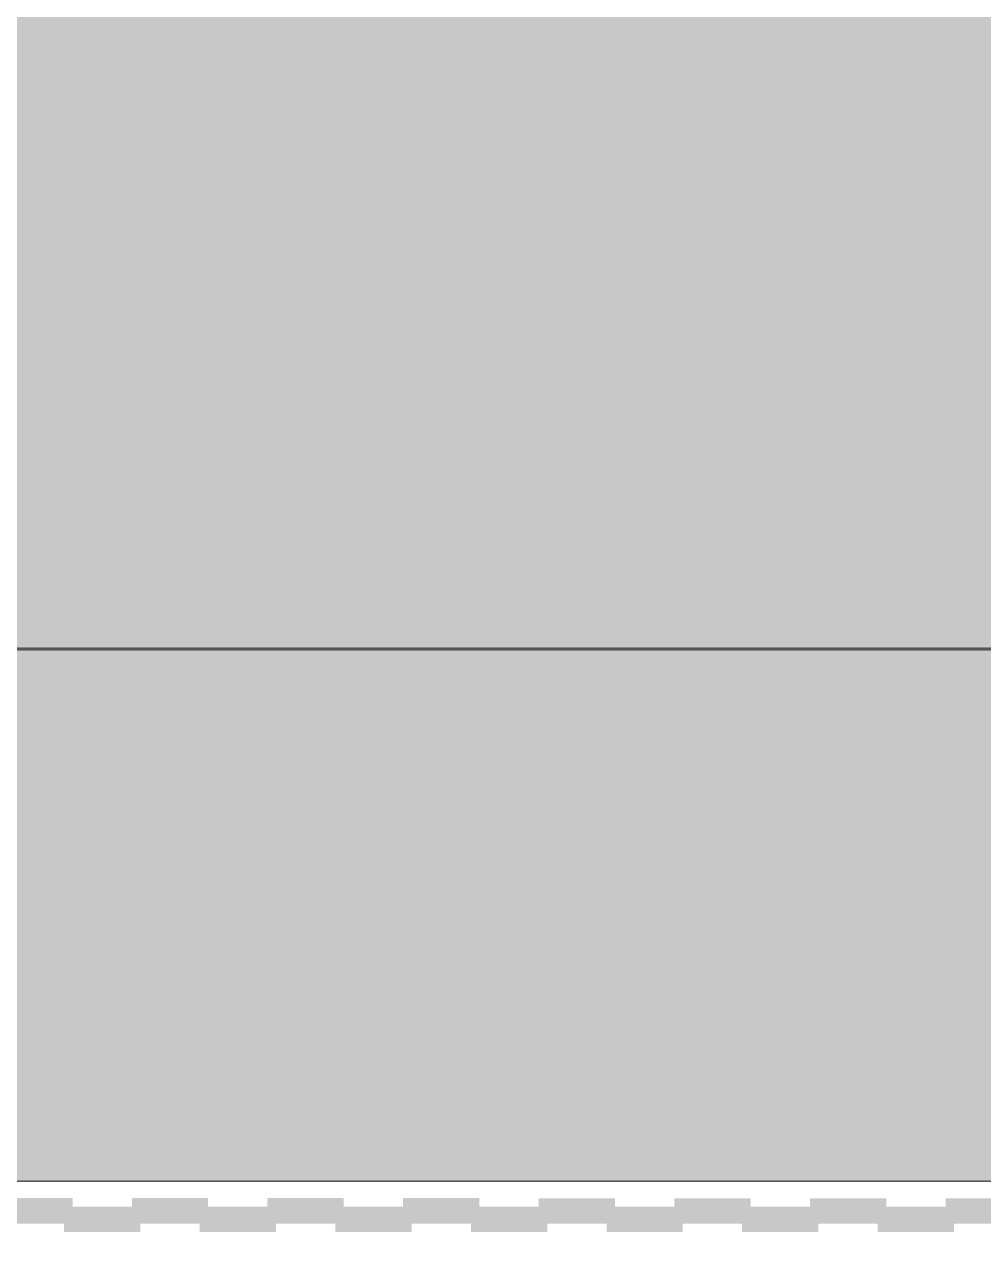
# Model space of a CAD drawing. Header units: millimetres. Extents: x -146962 to 322503, y -183624 to 284367.
# Drawn here: x 98776 to 100473, y 84356 to 86508 of the extents above; entities that cross this region are included whole.
import ezdxf

# ---------------------------------------------------------------- set-up
doc = ezdxf.new("R2010")
doc.units = ezdxf.units.MM
doc.layers.add('30_敷地・外構', color=8, linetype='Continuous', lineweight=9)

msp = doc.modelspace()

# ---------------------------------------------------------------- hatches: boundary and pattern name
at = {"layer": '30_敷地・外構'}
h = msp.add_hatch(color=8, dxfattribs=at)
h.paths.add_polyline_path([(-146961.6, 100544.4), (-108819.6, 189229.7), (-89282.5, 219876.6), (-87725.3, 222013.2), (-1960, 282350.2), (173183.5, 284367.4), (239071.9, 242938.5), (278732.3, 206218.7), (322502.8, 161506.8), (317095.5, -23424.9), (276188, -120904.3), (271912.1, -124752.2), (168970.1, -173180.4), (164528.6, -174703.6), (127795.8, -180332.5), (116091.1, -181838.5), (95830.1, -183624.1), (64542, -179082.3), (39436.2, -174835.1), (16841.2, -169717.9), (9303, -167782.1), (-59261.4, -128452.9), (-89342.1, -103737.6), (-132033, -30896.2), (-136480.3, -13511.6), (-141643.2, 9224.3), (-142349.3, 13012)])
h.paths.add_polyline_path([(85594.8, 85406.7), (55599.4, 41400), (55600.1, 29403.2), (10600.1, 29406), (10598.4, 1220), (163595.7, 1210.5), (163597.5, 29396.5), (118597.5, 29399.3), (118600.6, 85401.9)], flags=0)
h = msp.add_hatch(color=8, dxfattribs=at)
h.paths.add_polyline_path([(-122840.2, 122342), (-124831.9, 122199.7), (-125382.1, 127184.6), (-119142.9, 127610.9), (-110203.8, 126059.8), (-101386, 139828.7), (-111814.9, 146871.4), (-125386.9, 127190.5), (-128302.9, 127483.1), (-112865.1, 149879.6), (-97949, 139821), (-106558.1, 126363.1), (-96154.8, 124557.5), (-84181.2, 143578.1), (-81224.9, 142195.8), (-92705, 123956.1), (-85846, 122757.8), (-73838.7, 118944.5), (-70246.7, 120727.9), (-33698.7, 176216.8), (-24628.6, 169820), (-24099.8, 170888.2), (-27029.2, 174726.9), (-57116.4, 196499.8), (-72067.4, 207855.7), (-85148.3, 217059.9), (-84173.3, 218397.8), (-71137.2, 209024.8), (-56225.3, 197700), (-26154.4, 175940), (-20805.1, 169525.6), (-15969.9, 162255.1), (-12465.5, 158611.3), (-6133.6, 155823.8), (3424, 152450.6), (17669.8, 141847.4), (27443, 134456.7), (31781.6, 127734.5), (35710.4, 124737.2), (44841.1, 118867.1), (53136.6, 112268.6), (69058.5, 98453.7), (76931.3, 96076.4), (84316.3, 96974.8), (105584.3, 97704.1), (108980, 99628.1), (111619.8, 98946.6), (128502.7, 110998.1), (139073.2, 119226.9), (141070.1, 121111.3), (142079.5, 120500.2), (153772, 135697.8), (164346, 148204), (186381.1, 173801.6), (201679.2, 193130.3), (206641.2, 199175.6), (222524, 219930.2), (233589.6, 234002.1), (233380.2, 235651.7), (233479.2, 239338.8), (236016.8, 238953), (239433.6, 235443.1), (244858.1, 229058.3), (246428.3, 227144.8), (247784.9, 225733.5), (250142.7, 223717.5), (257186.8, 217858.8), (260140, 215049.7), (266581.2, 208737.8), (268524.9, 207421.8), (269565.2, 206785.9), (273555.2, 203995.4), (275243.4, 202634.7), (273766.3, 200330.1), (249472.1, 171828.1), (244460.4, 168467.3), (219590.3, 134888), (219281.2, 130288.6), (222308.8, 127382.2), (218328.2, 122378), (201012.9, 135474.2), (205076.1, 139747.9), (209933.6, 136395.1), (214219.3, 137154), (239074.6, 170296.9), (245308.6, 174359.2), (262141.1, 194026.6), (264347.5, 196655.8), (264229.2, 202071), (260868.4, 200548), (254364.4, 197479.7), (239220.3, 189107.3), (237482.7, 188496.6), (235341.3, 188181.5), (232949.3, 188065.5), (226534.8, 188210), (218403.7, 187803.2), (215398.4, 187510.6), (203372.8, 188731.2), (197599.5, 180155.3), (208370.5, 176073), (207498.2, 173758.5), (196008.1, 178106.9), (167763.6, 145281.4), (157251.8, 132853.3), (148185.2, 121294.5), (146164, 118673.1), (139512.8, 111901.8), (132793.7, 105976.6), (126708.6, 101169.9), (116615.5, 94168.8), (117216, 92845.1), (224067.3, 96365.1), (282091, 96336.4), (282084.8, 91836.7), (240328.6, 91868.6), (237220, 88795.9), (231843.6, 89406.9), (229114.5, 91871.7), (224145.4, 91875), (162162.3, 89837.4), (118595, 88296.5), (118594.6, 85401.9), (85594.8, 85406.7), (55599.4, 41400), (55599.4, 41184.9), (50893.1, 31639.3), (49834.3, 29017.9), (49720.2, 26020.9), (53022.4, -14687.8), (60477.6, -14422.2), (115137.7, -13510.7), (181453.1, -12082.6), (276537.9, -9682.5), (281613.6, -9606.4), (282929.4, -20580.6), (297015.6, -54961.9), (193104.1, -65584.1), (200361.3, -105230.9), (160997.6, -112555.1), (160160.9, -111646.8), (154189.9, -113444.6), (158336.7, -127436.4), (163073.3, -143732), (181853.5, -141520.3), (205594.6, -139014.7), (210124.3, -137839.2), (211550.5, -143661), (206667.3, -144935.7), (182517.5, -147473.7), (139395, -153205.3), (83173.3, -161461.3), (44137, -168143.7), (40406.5, -169927.4), (39607.6, -168896.8), (39070.5, -161841.3), (42125, -161347.5), (68065.5, -156897.4), (70645.1, -152915), (66736.7, -133729.4), (64071.2, -132402), (26004.8, -137991.8), (24369.5, -139709.9), (28757.2, -161918.2), (24809.1, -162567), (19136.9, -133830.7), (8512.2, -91546.1), (28215.3, -85921.2), (53536.6, -79662.7), (55225.9, -77297.8), (49955.8, -51470.5), (48593.3, -51026.8), (9510, -63984.5), (-19962.2, -72602), (-21528.2, -75422.7), (-6279.1, -135803), (-3999.5, -137744.2), (7149.6, -135420.7), (8161.6, -140309.7), (-6566.7, -143375.3), (-10373.8, -144379.4), (-11853.6, -139604.4), (-10624.3, -136902.3), (-26628.6, -73581.5), (-48815, -79461.9), (-49837.5, -81181.7), (-40029.2, -120653.2), (-44856.5, -121939.4), (-56410.2, -124323), (-57250.5, -121435.7), (-45575.5, -119030.8), (-56088.5, -76730.5), (-39530.6, -72346.2), (-37922.7, -68894.2), (-46709.1, -35631.2), (-101999.9, -43658.1), (-105928.8, -33121.9), (-46871.5, -24546.5), (-1154, -19166.8), (27094.9, -16439.3), (42358.3, -15518.9), (38407.8, 25464.1), (-22859.2, 20440.8), (-23716.6, 21531.6), (-60468.8, 18589.7), (-102972.7, 14487.1), (-124082.6, 12096.2), (-119214.1, -9343.4), (-114511.1, -27726.3), (-127363.9, -28973.1), (-131619.5, -12338.2), (-136745.8, 10236.5), (-137373.2, 13602.3), (-126278.6, 19582.3), (-125070, 17897.2), (-123154.8, 16401.9), (-105268, 18774.4), (-104118, 19689.3), (-93959.6, 78886.7), (-95519.2, 80945.9), (-111933, 83203.9), (-124615.7, 83580.8), (-136705.7, 82580.5), (-139787.2, 86331.7), (-124722, 87569.4), (-111597.9, 87185.9), (-94975.1, 84902), (-92612.2, 86731.1), (-87794.2, 114845.7), (-89223.4, 117261.4)])
h.paths.add_polyline_path([(225182.3, -56782.8), (284989, -50673.3), (287561.7, -46378.1), (277940.6, -22904.8), (275078.1, -20717.4), (216863, -22176), (215663.9, -23104.1), (222062.7, -54339.7)], flags=0)
h.paths.add_polyline_path([(145208.7, -145837.8), (157734.5, -144360.9), (152794.4, -129298), (148704.8, -115096.1), (137910.9, -118346), (143251, -144536.4)], flags=0)
h.paths.add_polyline_path([(136284, -110372.2), (138299, -112051.8), (159904.6, -106657.8), (191998.5, -100688.1), (193135.4, -99033.7), (190968.5, -87200.4), (189288.7, -86593.5), (135556.4, -97035.6), (133840.3, -98421)], flags=0)
h.paths.add_polyline_path([(195030.4, -59862.3), (216356.1, -57681.7), (217592.6, -54905.2), (211268.4, -24010.7), (208839.7, -22385.8), (186398.2, -22949.7), (184934, -24919.2), (191037.9, -56315.8)], flags=0)
h.paths.add_polyline_path([(132544.1, -92038.8), (134796.7, -93114.3), (188521.5, -82666), (189881.2, -81278.2), (187579.5, -68698.6), (185198.8, -67623.5), (131889.1, -79028), (130193.7, -80532.1)], flags=0)
h.paths.add_polyline_path([(102464.7, -104936.9), (111199.3, -148493.8), (113544.2, -150947.2), (137191.4, -147470), (138853.7, -145428.4), (122666.3, -66131.1), (119622.2, -64604.8), (97267, -69109.2), (95375.2, -71198.1)], flags=0)
h.paths.add_polyline_path([(128808.9, -73746.9), (131052.8, -75122.6), (184161.8, -63762.2), (186036.3, -61148.4), (183556.7, -50881.2), (180347.5, -48903.8), (128824.2, -59813.1), (126498.1, -62399.9)], flags=0)
h.paths.add_polyline_path([(63485.8, -77827.8), (78685.3, -152326.8), (83334.1, -155385.6), (105357.5, -152150.3), (107284.3, -149245.8), (98548.1, -105738.4), (91863.9, -73932.2), (87710.5, -71037.6), (65111.5, -75591.1)], flags=0)
h.paths.add_polyline_path([(118962.8, -25496.4), (124624.1, -53257.8), (126593.6, -54159.2), (180534.4, -42732.5), (181966.5, -41044.7), (179057, -26065.5), (176230, -23190.4), (120220.6, -24397.8)], flags=0)
h.paths.add_polyline_path([(58586.8, -53818.7), (61407.3, -67640.9), (63929.4, -69711), (118434, -58732.5), (120711.3, -56528.6), (118285.1, -44667.9), (115794, -43121.2), (60393.4, -51483)], flags=0)
h.paths.add_polyline_path([(46735.6, -85456.3), (43964.7, -88200.4), (52258.4, -127447.3), (55020.5, -128685.3), (63344.9, -127459.2), (64954.4, -125017.8), (56892.9, -85496.2), (54497.5, -83539.7)], flags=0)
h.paths.add_polyline_path([(14943, -96638.7), (20401.3, -118372), (22055.9, -124773.7), (23706.9, -131518.2), (25271.5, -133056.9), (46385.3, -129953.7), (48360.2, -125911.9), (40544.6, -88924), (37345.2, -87785.7), (29246, -89790.4), (17168.1, -93230.5)], flags=0)
h.paths.add_polyline_path([(54428.8, -33440.1), (56957.9, -45829.5), (59129.4, -47633.5), (115195.4, -39174.4), (116670.5, -36741.2), (114492.9, -26062.8), (112866, -24538.5), (61343.9, -25405.3)], flags=0)
h.paths.add_polyline_path([(235371.7, 230629.8), (225283.3, 217786.4), (209375.5, 197000.4), (205161.6, 190545.3), (215403.7, 189519.2), (218262.7, 189788), (226505.8, 190207.7), (232928.2, 190056.9), (235150.5, 190167.8), (237005.5, 190443.2), (238394.6, 190936.1), (253419, 199238.1), (260834.4, 203050.7), (264164.2, 204697.5), (264130.2, 206248.2), (257711.7, 212542.2), (254863.3, 215242.4), (247889.5, 221045.2), (245375.5, 223185.5), (243807.8, 224828.5), (242179.6, 226813.6), (238965, 230597.6)], flags=0)
h.paths.add_polyline_path([(40154.2, -26666.9), (27952.7, -27402.2), (4.9, -30088.3), (-41705.2, -35004.3), (-33404.8, -66437.5), (-29267, -69319.7), (-13377.8, -65473.8), (8111.5, -59196.5), (24962.7, -54123.8), (48878.4, -46196), (46431.4, -34216.2)], flags=0)
h.paths.add_polyline_path([(49748.9, -13567.6), (46401.1, 24616.8), (46355.7, 25021.5), (45933.6, 25762.3), (44759.1, 25638.4), (44615, 24324.1), (48074, -13711.8), (48399, -14089.4), (48715.7, -14273.4), (49596.8, -14189.5)], flags=0)
h.paths.add_polyline_path([(13312.9, 83539.2), (-11019.6, 81542.5), (-51867.4, 87356.5), (-49674.8, 101275.7), (-51861.9, 105661.7), (-80080.4, 114638.7), (-83002.5, 113216), (-98347.6, 23771), (-95271.3, 21400.8), (-67294.6, 24104.3), (-63731.7, 28824.5), (-58421.9, 59546), (-27097.8, 57308.1), (-23876.9, 56700.4), (-21882.9, 54552.6), (-22150, 52965), (-25677, 30136.6), (-23458.5, 27732.5), (20413.5, 31336.1), (31852.4, 33877.7), (45489.9, 35374.6), (47008.8, 38229.1), (50203.9, 43609.7), (51949.3, 46385.4), (57490, 53765.5), (66058.5, 64695), (66380, 65742.2), (67278.2, 67060.1), (66869.9, 67338.3), (66891, 67406.9), (64467.3, 69580.7), (76437.5, 85728.1), (72211.5, 88864.4), (70766.5, 90241.1), (69881.7, 90593.5), (68034.8, 91964.3), (67671.4, 91473.8), (65361.5, 92393.8), (54375.4, 101924.8), (50711.5, 100951.9), (39311, 81961)], flags=0)
h.paths.add_polyline_path([(12443.6, 134254.1), (-8794.8, 105401), (-11562.8, 90337.7), (-9670.1, 87668.5), (13247.8, 89539.4), (36045.4, 88158.3), (47154.1, 106670.6), (46396.5, 108693.1), (40760.9, 113175.8), (31691.2, 119010.2), (26564.6, 122909.3), (22233.8, 129625.2), (15465.2, 134740.8)], flags=0)
h.paths.add_polyline_path([(-26435.8, 51409.1), (-28723.6, 53420.7), (-53473.4, 55191.6), (-55382.6, 53691.8), (-59795.5, 28142.5), (-57139.3, 25019.5), (-32199.8, 27021.1), (-29883.2, 29065.5)], flags=0)
h.paths.add_polyline_path([(-17578.5, 90718), (-14441.7, 107850.4), (7616.2, 137813.9), (5557.2, 142136.5), (89.7, 146204.4), (-9026.1, 149429.6), (-12217.4, 147378.4), (-42764.6, 106597.8), (-44666.3, 94551.1), (-42880.8, 92133.3), (-20517.9, 88951.6)], flags=0)
h.paths.add_polyline_path([(-67942.4, 117883.5), (-67357.1, 116879.9), (-50452.7, 111510.2), (-44924.6, 114539.1), (-13828.6, 156074), (-19708.5, 162067.6), (-31001.6, 170041), (-33951.1, 169484.1)], flags=0)
at = {"layer": '30_敷地・外構', "true_color": 0xcfe0b8}
msp.add_hatch(color=8, dxfattribs=at).paths.add_polyline_path([(97000.6, 84775.4), (97000.6, 84853.7), (97000.6, 85010.4), (97000.6, 85167), (97000.6, 85245.4), (97000.7, 85323.7), (97000.7, 85402), (97770.3, 85401.9), (98539.9, 85401.8), (99309.6, 85401.7), (100079.2, 85401.6), (100848.9, 85401.5), (101618.5, 85401.4), (102388.2, 85401.2), (103157.8, 85401.1), (104697.1, 85400.9), (105466.7, 85400.8), (106236.4, 85400.7), (106236.3, 85322.4), (106236.3, 85244), (106236.3, 85165.7), (106236.3, 85087.4), (106236.3, 85009), (106236.3, 84930.7), (106236.3, 84852.4), (106236.3, 84774), (106236.3, 84695.7), (106236.2, 84617.4), (106236.2, 84460.7), (105466.6, 84460.8), (103927.3, 84461), (103157.7, 84461.1), (102388, 84461.2), (101618.4, 84461.4), (100848.7, 84461.5), (100079.1, 84461.6), (99309.5, 84461.7), (98539.8, 84461.8), (97770.2, 84461.9), (97000.5, 84462), (97000.6, 84697)])
at = {"layer": '30_敷地・外構', "true_color": 0x8a6a4a}
for points in [[(98725.8, 84425.5), (98725.8, 84426.8), (98725.8, 84428), (98725.8, 84429.3), (98725.8, 84430.5), (98725.8, 84431.8), (98737, 84431.8), (98748.3, 84431.8), (98759.5, 84431.8), (98770.8, 84431.8), (98782, 84431.8), (98793.3, 84431.8), (98815.8, 84431.8), (98827, 84431.8), (98838.3, 84431.8), (98849.5, 84431.8), (98860.8, 84431.8), (98860.8, 84426.8), (98860.8, 84425.5), (98860.8, 84424.3), (98860.8, 84423), (98860.8, 84421.8), (98860.8, 84420.5), (98860.8, 84416.8), (98849.5, 84416.8), (98838.3, 84416.8), (98827, 84416.8), (98815.8, 84416.8), (98804.5, 84416.8), (98793.3, 84416.8), (98782, 84416.8), (98770.8, 84416.8), (98759.5, 84416.8), (98748.3, 84416.8), (98737, 84416.8), (98725.8, 84416.8), (98725.8, 84419.3), (98725.8, 84420.5), (98725.8, 84421.8), (98725.8, 84423)], [(98965.8, 84416.7), (98965.8, 84419.2), (98965.8, 84420.5), (98965.8, 84421.7), (98965.8, 84423), (98965.8, 84426.7), (98965.8, 84428), (98965.8, 84430.5), (98965.8, 84431.7), (98977, 84431.7), (99022, 84431.7), (99044.5, 84431.7), (99089.5, 84431.7), (99100.8, 84431.7), (99100.8, 84430.5), (99100.8, 84428), (99100.8, 84426.7), (99100.8, 84425.5), (99100.8, 84423), (99100.8, 84421.7), (99100.8, 84420.5), (99100.8, 84418), (99100.8, 84416.7), (99089.5, 84416.7), (99078.3, 84416.7), (99055.8, 84416.7), (99044.5, 84416.7), (99022, 84416.7), (99010.8, 84416.7), (98999.5, 84416.7), (98988.3, 84416.7), (98977, 84416.7)], [(99205.8, 84416.7), (99205.8, 84419.2), (99205.8, 84425.5), (99205.8, 84426.7), (99205.8, 84430.5), (99205.8, 84431.7), (99217, 84431.7), (99228.3, 84431.7), (99239.5, 84431.7), (99250.8, 84431.7), (99262, 84431.7), (99273.3, 84431.7), (99284.5, 84431.7), (99295.8, 84431.7), (99307, 84431.7), (99318.3, 84431.7), (99329.5, 84431.7), (99340.8, 84431.7), (99340.8, 84430.4), (99340.8, 84429.2), (99340.8, 84427.9), (99340.8, 84426.7), (99340.8, 84424.2), (99340.8, 84422.9), (99340.8, 84421.7), (99340.8, 84420.4), (99340.8, 84419.2), (99340.8, 84417.9), (99340.8, 84416.7), (99329.5, 84416.7), (99318.3, 84416.7), (99307, 84416.7), (99273.3, 84416.7), (99262, 84416.7), (99250.8, 84416.7), (99239.5, 84416.7), (99228.3, 84416.7), (99217, 84416.7)], [(99445.8, 84416.7), (99445.8, 84419.2), (99445.8, 84420.4), (99445.8, 84421.7), (99445.8, 84422.9), (99445.8, 84426.7), (99445.8, 84427.9), (99445.8, 84429.2), (99445.8, 84430.4), (99445.8, 84431.7), (99457, 84431.7), (99479.5, 84431.7), (99490.8, 84431.7), (99502, 84431.7), (99513.3, 84431.7), (99524.5, 84431.7), (99535.8, 84431.7), (99547, 84431.7), (99569.5, 84431.7), (99580.8, 84431.7), (99580.8, 84430.4), (99580.8, 84429.2), (99580.8, 84424.2), (99580.8, 84421.7), (99580.8, 84419.2), (99580.8, 84417.9), (99580.8, 84416.7), (99569.5, 84416.7), (99558.3, 84416.7), (99547, 84416.7), (99535.8, 84416.7), (99524.5, 84416.7), (99513.3, 84416.7), (99502, 84416.7), (99490.8, 84416.7), (99479.5, 84416.7), (99468.3, 84416.7), (99457, 84416.7)], [(99685.8, 84425.4), (99685.8, 84426.6), (99685.8, 84427.9), (99685.8, 84429.1), (99685.8, 84430.4), (99685.8, 84431.6), (99697, 84431.6), (99708.3, 84431.6), (99730.8, 84431.6), (99742, 84431.6), (99753.3, 84431.6), (99775.8, 84431.6), (99787, 84431.6), (99809.5, 84431.6), (99820.8, 84431.6), (99820.8, 84430.4), (99820.8, 84429.1), (99820.8, 84427.9), (99820.8, 84426.6), (99820.8, 84424.1), (99820.8, 84422.9), (99820.8, 84419.1), (99820.8, 84417.9), (99820.8, 84416.6), (99809.5, 84416.6), (99798.3, 84416.6), (99787, 84416.6), (99775.8, 84416.6), (99764.5, 84416.6), (99753.3, 84416.6), (99742, 84416.6), (99730.8, 84416.6), (99719.5, 84416.6), (99708.3, 84416.6), (99697, 84416.6), (99685.8, 84416.6), (99685.8, 84417.9), (99685.8, 84419.1), (99685.8, 84420.4), (99685.8, 84421.6)], [(99925.8, 84424.1), (99925.8, 84425.4), (99925.8, 84429.1), (99925.8, 84430.4), (99925.8, 84431.6), (99937, 84431.6), (99959.5, 84431.6), (99970.8, 84431.6), (99982, 84431.6), (99993.3, 84431.6), (100015.8, 84431.6), (100027, 84431.6), (100038.3, 84431.6), (100049.5, 84431.6), (100060.8, 84431.6), (100060.8, 84430.3), (100060.8, 84427.8), (100060.8, 84425.3), (100060.8, 84424.1), (100060.8, 84422.8), (100060.8, 84421.6), (100060.8, 84420.3), (100060.8, 84419.1), (100060.8, 84416.6), (100049.5, 84416.6), (100038.3, 84416.6), (100027, 84416.6), (100015.8, 84416.6), (100004.5, 84416.6), (99993.3, 84416.6), (99982, 84416.6), (99970.8, 84416.6), (99959.5, 84416.6), (99948.3, 84416.6), (99937, 84416.6), (99925.8, 84416.6), (99925.8, 84417.9), (99925.8, 84419.1), (99925.8, 84420.4), (99925.8, 84421.6), (99925.8, 84422.9)], [(100165.8, 84426.6), (100165.8, 84427.8), (100165.8, 84429.1), (100165.8, 84430.3), (100165.8, 84431.6), (100177, 84431.6), (100188.3, 84431.6), (100199.5, 84431.6), (100210.8, 84431.6), (100222, 84431.6), (100255.8, 84431.6), (100267, 84431.6), (100278.3, 84431.6), (100289.5, 84431.5), (100300.8, 84431.5), (100300.8, 84430.3), (100300.8, 84429), (100300.8, 84425.3), (100300.8, 84422.8), (100300.8, 84420.3), (100300.8, 84419), (100300.8, 84417.8), (100300.8, 84416.5), (100289.5, 84416.5), (100278.3, 84416.6), (100267, 84416.6), (100255.8, 84416.6), (100244.5, 84416.6), (100233.3, 84416.6), (100222, 84416.6), (100210.8, 84416.6), (100199.5, 84416.6), (100188.3, 84416.6), (100177, 84416.6), (100165.8, 84416.6), (100165.8, 84417.8), (100165.8, 84419.1), (100165.8, 84420.3), (100165.8, 84421.6)], [(100405.8, 84425.3), (100405.8, 84426.5), (100405.8, 84427.8), (100405.8, 84429), (100405.8, 84431.5), (100428.3, 84431.5), (100450.8, 84431.5), (100473.3, 84431.5), (100484.5, 84431.5), (100507, 84431.5), (100529.5, 84431.5), (100540.8, 84431.5), (100540.8, 84430.3), (100540.8, 84429), (100540.8, 84426.5), (100540.8, 84425.3), (100540.8, 84421.5), (100540.8, 84420.3), (100540.8, 84417.8), (100540.8, 84416.5), (100518.3, 84416.5), (100495.8, 84416.5), (100484.5, 84416.5), (100473.3, 84416.5), (100462, 84416.5), (100450.8, 84416.5), (100439.5, 84416.5), (100428.3, 84416.5), (100417, 84416.5), (100405.8, 84416.5), (100405.8, 84420.3), (100405.8, 84421.5)], [(97000.5, 84392), (97000.5, 84394.5), (97000.5, 84397), (97000.5, 84399.5), (97000.5, 84402), (97000.5, 84404.5), (97000.5, 84407), (97000.5, 84409.5), (97000.5, 84412), (97000.5, 84414.5), (97000.5, 84417), (97779.3, 84416.9), (98558.1, 84416.8), (99336.9, 84416.7), (100115.7, 84416.6), (100894.5, 84416.5), (102452.1, 84416.2), (103230.8, 84416.1), (104788.4, 84415.9), (105567.2, 84415.8), (106346, 84415.7), (106346, 84413.2), (106346, 84410.7), (106346, 84408.2), (106346, 84405.7), (106346, 84400.7), (106346, 84398.2), (106346, 84395.7), (106346, 84393.2), (106346, 84390.7), (106346, 84385.7), (105567.2, 84385.8), (104788.4, 84385.9), (104009.6, 84386), (103230.8, 84386.1), (102452.1, 84386.2), (101673.3, 84386.3), (100894.5, 84386.5), (100115.7, 84386.6), (99336.9, 84386.7), (98558.1, 84386.8), (97779.3, 84386.9), (97000.5, 84387)], [(97000.5, 84392), (97000.5, 84394.5), (97000.5, 84397), (97000.5, 84399.5), (97000.5, 84402), (97000.5, 84404.5), (97000.5, 84407), (97000.5, 84409.5), (97000.5, 84412), (97000.5, 84414.5), (97000.5, 84417), (97779.3, 84416.9), (98558.1, 84416.8), (99336.9, 84416.7), (100115.7, 84416.6), (100894.5, 84416.5), (102452.1, 84416.2), (103230.8, 84416.1), (104788.4, 84415.9), (105567.2, 84415.8), (106346, 84415.7), (106346, 84413.2), (106346, 84410.7), (106346, 84408.2), (106346, 84405.7), (106346, 84400.7), (106346, 84398.2), (106346, 84395.7), (106346, 84393.2), (106346, 84390.7), (106346, 84385.7), (105567.2, 84385.8), (104788.4, 84385.9), (104009.6, 84386), (103230.8, 84386.1), (102452.1, 84386.2), (101673.3, 84386.3), (100894.5, 84386.5), (100115.7, 84386.6), (99336.9, 84386.7), (98558.1, 84386.8), (97779.3, 84386.9), (97000.5, 84387)], [(97000.5, 84392), (97000.5, 84394.5), (97000.5, 84397), (97000.5, 84399.5), (97000.5, 84402), (97000.5, 84404.5), (97000.5, 84407), (97000.5, 84409.5), (97000.5, 84412), (97000.5, 84414.5), (97000.5, 84417), (97779.3, 84416.9), (98558.1, 84416.8), (99336.9, 84416.7), (100115.7, 84416.6), (100894.5, 84416.5), (102452.1, 84416.2), (103230.8, 84416.1), (104788.4, 84415.9), (105567.2, 84415.8), (106346, 84415.7), (106346, 84413.2), (106346, 84410.7), (106346, 84408.2), (106346, 84405.7), (106346, 84400.7), (106346, 84398.2), (106346, 84395.7), (106346, 84393.2), (106346, 84390.7), (106346, 84385.7), (105567.2, 84385.8), (104788.4, 84385.9), (104009.6, 84386), (103230.8, 84386.1), (102452.1, 84386.2), (101673.3, 84386.3), (100894.5, 84386.5), (100115.7, 84386.6), (99336.9, 84386.7), (98558.1, 84386.8), (97779.3, 84386.9), (97000.5, 84387)], [(98845.8, 84380.5), (98845.8, 84383), (98845.8, 84386.8), (98857, 84386.8), (98868.3, 84386.8), (98879.5, 84386.8), (98902, 84386.8), (98913.3, 84386.7), (98924.5, 84386.7), (98935.8, 84386.7), (98947, 84386.7), (98958.3, 84386.7), (98969.5, 84386.7), (98980.8, 84386.7), (98980.8, 84383), (98980.8, 84381.7), (98980.8, 84380.5), (98980.8, 84378), (98980.8, 84376.7), (98980.8, 84375.5), (98980.8, 84371.7), (98969.5, 84371.7), (98958.3, 84371.7), (98947, 84371.7), (98935.8, 84371.7), (98924.5, 84371.7), (98913.3, 84371.7), (98902, 84371.8), (98890.8, 84371.8), (98879.5, 84371.8), (98868.3, 84371.8), (98857, 84371.8), (98845.8, 84371.8), (98845.8, 84373), (98845.8, 84374.3), (98845.8, 84375.5), (98845.8, 84376.8)], [(99085.8, 84371.7), (99085.8, 84374.2), (99085.8, 84375.5), (99085.8, 84376.7), (99085.8, 84378), (99085.8, 84381.7), (99085.8, 84383), (99085.8, 84384.2), (99085.8, 84386.7), (99097, 84386.7), (99108.3, 84386.7), (99119.5, 84386.7), (99130.8, 84386.7), (99153.3, 84386.7), (99164.5, 84386.7), (99175.8, 84386.7), (99187, 84386.7), (99198.3, 84386.7), (99209.5, 84386.7), (99220.8, 84386.7), (99220.8, 84384.2), (99220.8, 84383), (99220.8, 84381.7), (99220.8, 84380.5), (99220.8, 84378), (99220.8, 84376.7), (99220.8, 84375.5), (99220.8, 84371.7), (99209.5, 84371.7), (99198.3, 84371.7), (99187, 84371.7), (99175.8, 84371.7), (99164.5, 84371.7), (99153.3, 84371.7), (99142, 84371.7), (99130.8, 84371.7), (99108.3, 84371.7), (99097, 84371.7)], [(99325.8, 84371.7), (99325.8, 84374.2), (99325.8, 84375.4), (99325.8, 84377.9), (99325.8, 84379.2), (99325.8, 84380.4), (99325.8, 84382.9), (99325.8, 84384.2), (99325.8, 84385.4), (99325.8, 84386.7), (99337, 84386.7), (99348.3, 84386.7), (99359.5, 84386.7), (99393.3, 84386.7), (99415.8, 84386.7), (99427, 84386.7), (99438.3, 84386.7), (99449.5, 84386.7), (99460.8, 84386.7), (99460.8, 84385.4), (99460.8, 84382.9), (99460.8, 84381.7), (99460.8, 84380.4), (99460.8, 84377.9), (99460.8, 84376.7), (99460.8, 84374.2), (99460.8, 84372.9), (99460.8, 84371.7), (99449.5, 84371.7), (99427, 84371.7), (99415.8, 84371.7), (99404.5, 84371.7), (99393.3, 84371.7), (99382, 84371.7), (99370.8, 84371.7), (99359.5, 84371.7), (99348.3, 84371.7), (99337, 84371.7)], [(99565.8, 84371.7), (99565.8, 84374.2), (99565.8, 84375.4), (99565.8, 84376.7), (99565.8, 84381.7), (99565.8, 84382.9), (99565.8, 84384.2), (99565.8, 84385.4), (99565.8, 84386.7), (99577, 84386.7), (99599.5, 84386.6), (99610.8, 84386.6), (99622, 84386.6), (99633.3, 84386.6), (99644.5, 84386.6), (99655.8, 84386.6), (99667, 84386.6), (99689.5, 84386.6), (99700.8, 84386.6), (99700.8, 84385.4), (99700.8, 84384.1), (99700.8, 84381.6), (99700.8, 84380.4), (99700.8, 84379.1), (99700.8, 84377.9), (99700.8, 84376.6), (99700.8, 84375.4), (99700.8, 84374.1), (99700.8, 84371.6), (99689.5, 84371.6), (99667, 84371.6), (99655.8, 84371.6), (99633.3, 84371.6), (99622, 84371.6), (99610.8, 84371.6), (99599.5, 84371.6), (99588.3, 84371.7), (99577, 84371.7)], [(99805.8, 84380.4), (99805.8, 84382.9), (99805.8, 84384.1), (99805.8, 84385.4), (99805.8, 84386.6), (99817, 84386.6), (99828.3, 84386.6), (99839.5, 84386.6), (99850.8, 84386.6), (99884.5, 84386.6), (99895.8, 84386.6), (99907, 84386.6), (99918.3, 84386.6), (99929.5, 84386.6), (99940.8, 84386.6), (99940.8, 84385.4), (99940.8, 84384.1), (99940.8, 84382.9), (99940.8, 84381.6), (99940.8, 84380.4), (99940.8, 84376.6), (99940.8, 84375.4), (99940.8, 84372.9), (99940.8, 84371.6), (99929.5, 84371.6), (99907, 84371.6), (99895.8, 84371.6), (99884.5, 84371.6), (99873.3, 84371.6), (99862, 84371.6), (99850.8, 84371.6), (99828.3, 84371.6), (99817, 84371.6), (99805.8, 84371.6), (99805.8, 84372.9), (99805.8, 84374.1), (99805.8, 84375.4)], [(100045.8, 84379.1), (100045.8, 84380.3), (100045.8, 84384.1), (100045.8, 84385.3), (100045.8, 84386.6), (100057, 84386.6), (100068.3, 84386.6), (100079.5, 84386.6), (100090.8, 84386.6), (100102, 84386.6), (100124.5, 84386.6), (100135.8, 84386.6), (100147, 84386.6), (100169.5, 84386.6), (100180.8, 84386.6), (100180.8, 84384.1), (100180.8, 84382.8), (100180.8, 84379.1), (100180.8, 84377.8), (100180.8, 84375.3), (100180.8, 84374.1), (100180.8, 84371.6), (100169.5, 84371.6), (100158.3, 84371.6), (100147, 84371.6), (100135.8, 84371.6), (100124.5, 84371.6), (100113.3, 84371.6), (100102, 84371.6), (100090.8, 84371.6), (100079.5, 84371.6), (100068.3, 84371.6), (100057, 84371.6), (100045.8, 84371.6), (100045.8, 84372.8), (100045.8, 84374.1), (100045.8, 84375.3), (100045.8, 84376.6), (100045.8, 84377.8)], [(100285.8, 84380.3), (100285.8, 84381.6), (100285.8, 84382.8), (100285.8, 84384.1), (100285.8, 84386.6), (100297, 84386.5), (100308.3, 84386.5), (100319.5, 84386.5), (100330.8, 84386.5), (100353.3, 84386.5), (100364.5, 84386.5), (100375.8, 84386.5), (100387, 84386.5), (100398.3, 84386.5), (100409.5, 84386.5), (100420.8, 84386.5), (100420.8, 84385.3), (100420.8, 84384), (100420.8, 84374), (100420.8, 84372.8), (100420.8, 84371.5), (100398.3, 84371.5), (100387, 84371.5), (100375.8, 84371.5), (100364.5, 84371.5), (100353.3, 84371.5), (100342, 84371.5), (100330.8, 84371.5), (100319.5, 84371.5), (100308.3, 84371.5), (100297, 84371.5), (100285.8, 84371.6), (100285.8, 84372.8), (100285.8, 84374.1)]]:
    msp.add_hatch(color=8, dxfattribs=at).paths.add_polyline_path(points)

# ---------------------------------------------------------------- linework, layer by layer
at = {"layer": '30_敷地・外構'}
for points in [[(224145.4, 91875), (162162.3, 89837.4), (118595, 88296.5), (118594.6, 85401.9), (85594.8, 85406.7), (55599.4, 41400), (55599.4, 41184.9), (50893.1, 31639.3), (49834.3, 29017.9), (49720.2, 26020.9), (53022.4, -14687.8), (60477.6, -14422.2), (115137.7, -13510.7), (181453.1, -12082.6)], [(85594.8, 85406.7), (55599.4, 41400), (55600.1, 29403.2), (10600.1, 29406), (10598.4, 1220), (163595.7, 1210.5), (163597.5, 29396.5), (118597.5, 29399.3), (118600.6, 85401.9), (85594.8, 85406.7)], [(118597.6, 85398.9), (118594.5, 29396.3), (55603.1, 29400.2), (55602.4, 41399.1), (85596.4, 85403.7), (118597.6, 85398.9)], [(97000.6, 84775.4), (97000.6, 84853.7), (97000.6, 85010.4), (97000.6, 85167), (97000.6, 85245.4), (97000.7, 85323.7), (97000.7, 85402), (97770.3, 85401.9), (98539.9, 85401.8), (99309.6, 85401.7), (100079.2, 85401.6), (100848.9, 85401.5), (101618.5, 85401.4), (102388.2, 85401.2), (103157.8, 85401.1), (104697.1, 85400.9)], [(105466.6, 84460.8), (103927.3, 84461), (103157.7, 84461.1), (102388, 84461.2), (101618.4, 84461.4), (100848.7, 84461.5), (100079.1, 84461.6), (99309.5, 84461.7), (98539.8, 84461.8), (97770.2, 84461.9), (97000.5, 84462), (97000.6, 84697), (97000.6, 84775.4)]]:
    msp.add_lwpolyline(points, dxfattribs=at)

doc.saveas('drawing.dxf')
